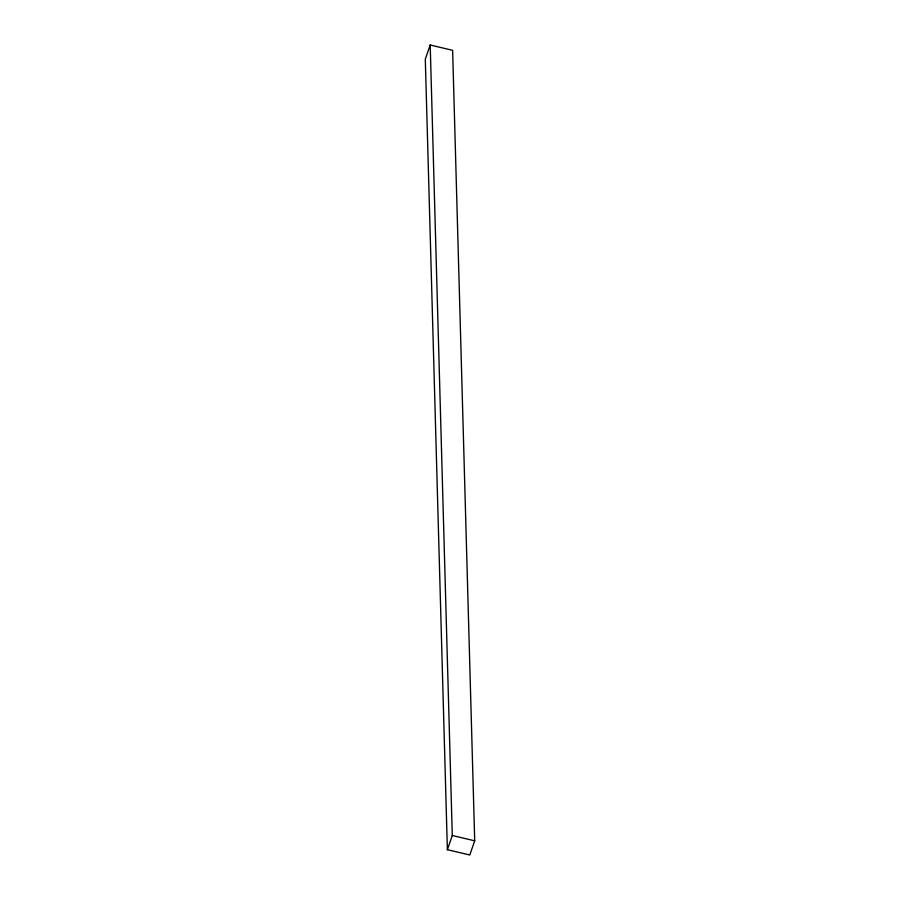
<?xml version="1.0" encoding="UTF-8"?>
<svg xmlns="http://www.w3.org/2000/svg" width="900" height="900" viewBox="0 0 900 900"><rect width="100%" height="100%" fill="white"/><g stroke="black" fill="none" stroke-linecap="round" stroke-linejoin="round"><path stroke-width="1.35" d="M430.2 45L425.295 59.175L447.379 849.69L469.8 855L474.705 840.825L452.621 50.31L430.2 45L452.284 835.504L447.379 849.69M452.284 835.504L474.705 840.825"/></g></svg>
